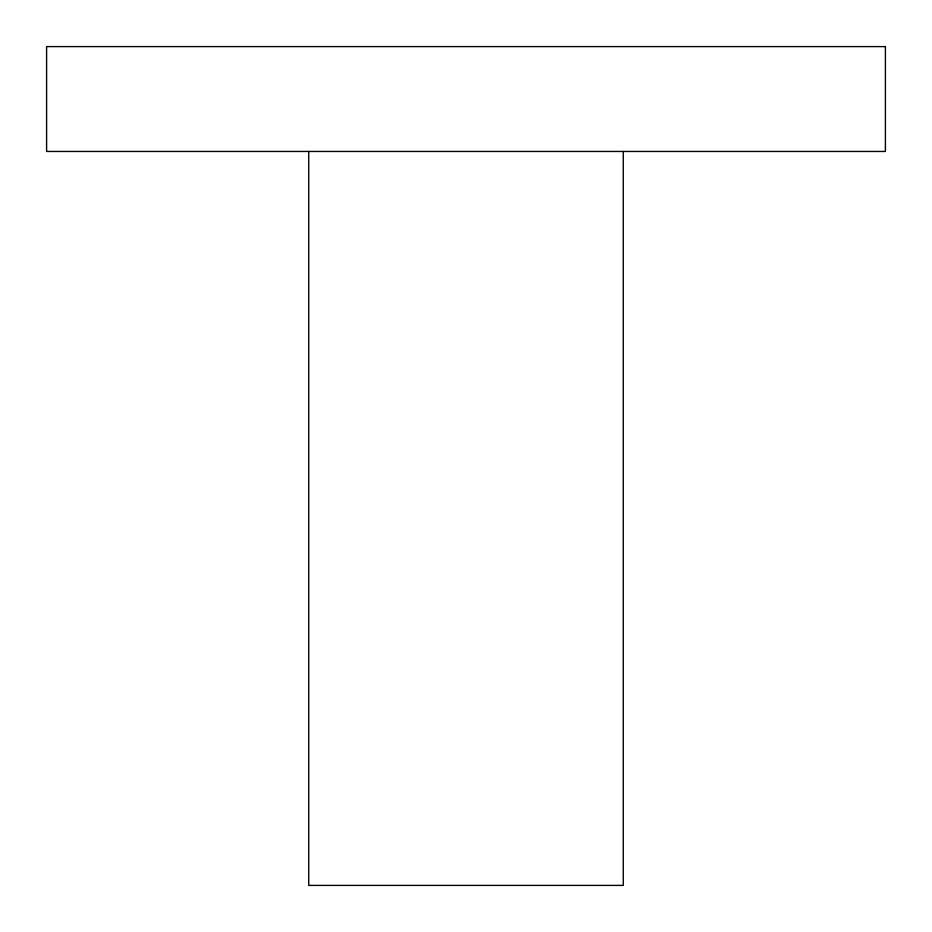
<?xml version="1.0" encoding="UTF-8"?>
<svg xmlns="http://www.w3.org/2000/svg" width="932" height="932" viewBox="0 0 932 932"><rect width="100%" height="100%" fill="white"/><g stroke="black" fill="none" stroke-linecap="round" stroke-linejoin="round"><path stroke-width="1.4" d="M623.275 151.45L623.275 885.4L308.725 885.4L308.725 151.45M885.4 46.6L46.6 46.6L46.6 151.45L885.4 151.45L885.4 46.6"/></g></svg>
